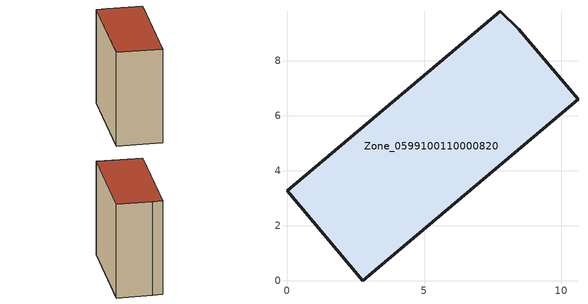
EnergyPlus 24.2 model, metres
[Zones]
Zone_0599100110000820
 floor ground (C_G): 7.77,9.8 8.45,9.16 10.6,6.61 2.75,0 0,3.26 z0
 wall outside (C_F): 2.75,0 10.6,6.61 8.45,9.16 7.77,9.8 0,3.26 2.75,0 z0:9.2
 roof outside (C_R): 8.45,9.16 7.77,9.8 0,3.26 2.75,0 10.6,6.61 z9.2
[BUILDING]
Pand.0599100110000820: North Axis=0; Terrain=City; Loads Convergence Tolerance Value=0.04; Temperature Convergence Tolerance Value=0.4; Solar Distribution=FullExterior; Maximum Number of Warmup Days=25; Minimum Number of Warmup Days=1
[Site:Location]
Rotterdam.The.Hague.AP_ZH_NLD Design_Conditions: Latitude=51.96; Longitude=4.45; Time Zone=1; Elevation=-4.5
[SITE:GROUNDTEMPERATURE:BUILDINGSURFACE]
18, 18, 18, 18, 18, 18, 18, 18, 18, 18, 18, 18
[MATERIAL] Thermal Absorptance=0.9; Solar Absorptance=0.7; Visible Absorptance=0.7
Name | Roughness | Thickness | Conductivity | Density | Specific Heat
G.TC.2015-2018 | MediumSmooth | 0.15 | 0.0428571 | 540 | 1210
F.TC.2015-2018 | Rough | 0.3 | 0.0666667 | 1920 | 840
R.TC.2015-2018 | MediumRough | 0.2 | 0.0333333 | 1500 | 1000
[CONSTRUCTION]
C_G: G.TC.2015-2018
C_F: F.TC.2015-2018
C_R: R.TC.2015-2018
[ZONE]
Zone_0599100110000820: Type=1; Multiplier=1; Ceiling Height=Autocalculate; Volume=Autocalculate; Floor Area=autocalculate; Part of Total Floor Area=Yes
[ZONEINFILTRATION:DESIGNFLOWRATE]
Infil_Zone_0599100110000820: Zone or ZoneList or Space or SpaceList=Zone_0599100110000820; Schedule=AlwaysOn; Design Flow Rate Calculation Method=Flow/Area; Flow Rate per Floor Area=0.0015; Constant Term Coefficient=1; Temperature Term Coefficient=0; Velocity Term Coefficient=0; Velocity Squared Term Coefficient=0
[HVACTEMPLATE:ZONE:IDEALLOADSAIRSYSTEM]
Zone_0599100110000820: Maximum Heating Supply Air Temperature=50; Minimum Cooling Supply Air Temperature=13; Maximum Heating Supply Air Humidity Ratio=0.0156; Minimum Cooling Supply Air Humidity Ratio=0.0077; Heating Limit=NoLimit; Cooling Limit=NoLimit; Dehumidification Control Type=ConstantSensibleHeatRatio; Cooling Sensible Heat Ratio=0.7; Dehumidification Setpoint=60; Humidification Control Type=None; Humidification Setpoint=30; Outdoor Air Method=None; Outdoor Air Flow Rate per Person=0.00944; Outdoor Air Flow Rate per Zone Floor Area=0; Outdoor Air Flow Rate per Zone=0; Demand Controlled Ventilation Type=None; Outdoor Air Economizer Type=NoEconomizer; Heat Recovery Type=None; Sensible Heat Recovery Effectiveness=0.7; Latent Heat Recovery Effectiveness=0.65
[ZONECONTROL:THERMOSTAT]
ThermostatControl_Zone_0599100110000820: Zone or ZoneList=Zone_0599100110000820; Control Type Schedule=DualSetpointControlType; Control 1=Thermostat_Zone_0599100110000820; Temperature Difference Between Cutout And Setpoint=0
[THERMOSTATSETPOINT:DUALSETPOINT]
Thermostat_Zone_0599100110000820: Heating Setpoint Temperature Schedule=HeatingSetpoint_Zone_0599100110000820; Cooling Setpoint Temperature Schedule=CoolingSetpoint_Zone_0599100110000820
[SCHEDULE:COMPACT]
HeatingSetpoint_Zone_0599100110000820: Through: 12/31, For: AllDays, Until: 24:00, 21
CoolingSetpoint_Zone_0599100110000820: Through: 12/31, For: AllDays, Until: 24:00, 24
DualSetpointControlType: Through: 12/31, For: AllDays, Until: 24:00, 4
AlwaysOn: Through: 12/31, For: AllDays, Until: 24:00, 1
